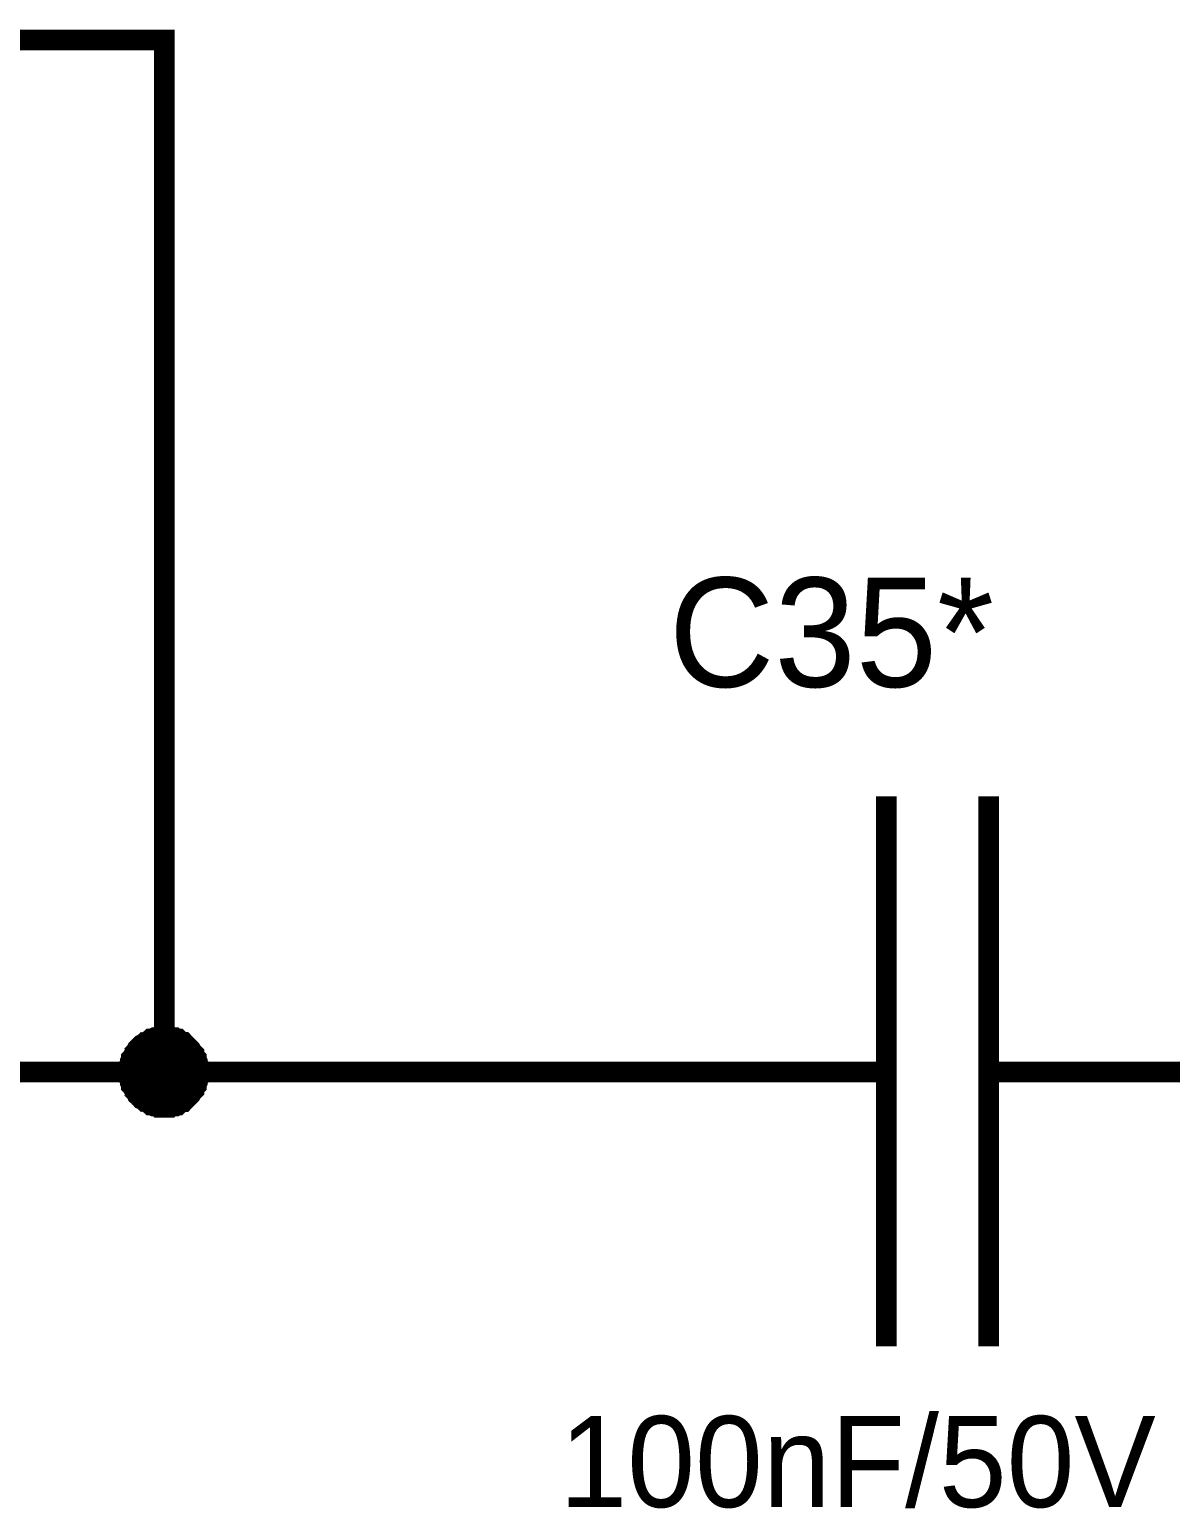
# Model space of a CAD drawing. Header units: millimetres. Extents: x 0 to 420, y 0 to 297.
# Drawn here: x 295.51 to 312.1, y 251.15 to 272.64 of the extents above; entities that cross this region are included whole.
import ezdxf

# ---------------------------------------------------------------- set-up
doc = ezdxf.new("R2010")
doc.units = ezdxf.units.MM
doc.layers.add('Sheet', color=255, linetype='Continuous')

msp = doc.modelspace()

# ---------------------------------------------------------------- linework, layer by layer
at = {"layer": 'Sheet'}
for points, const_width in [([(294.973, 272.493), (297.472, 272.493), (297.472, 257.491), (292.474, 257.491)], 0.3), ([(307.966, 261.498), (307.966, 253.5)], 0.3), ([(309.455, 261.498), (309.455, 253.5)], 0.3), ([(296.959, 257.491), (296.959, 257.524), (296.959, 257.54), (296.959, 257.573), (296.976, 257.59), (296.976, 257.623), (296.976, 257.64), (296.992, 257.673), (296.992, 257.689), (297.009, 257.706), (297.026, 257.739), (297.042, 257.755), (297.042, 257.772), (297.059, 257.789), (297.075, 257.822), (297.092, 257.838), (297.108, 257.855), (297.125, 257.871), (297.141, 257.888), (297.174, 257.904), (297.191, 257.921), (297.208, 257.921), (297.224, 257.938), (297.257, 257.954), (297.274, 257.971), (297.29, 257.971), (297.323, 257.987), (297.34, 257.987), (297.373, 257.987), (297.39, 258.004), (297.423, 258.004), (297.439, 258.004), (297.472, 258.004)], 0.3), ([(296.959, 257.491), (296.959, 257.524), (296.959, 257.54), (296.959, 257.573), (296.976, 257.59), (296.976, 257.623), (296.976, 257.64), (296.992, 257.673), (296.992, 257.689), (297.009, 257.706), (297.026, 257.739), (297.042, 257.755), (297.042, 257.772), (297.059, 257.789), (297.075, 257.822), (297.092, 257.838), (297.108, 257.855), (297.125, 257.871), (297.141, 257.888), (297.174, 257.904), (297.191, 257.921), (297.208, 257.921), (297.224, 257.938), (297.257, 257.954), (297.274, 257.971), (297.29, 257.971), (297.323, 257.987), (297.34, 257.987), (297.373, 257.987), (297.39, 258.004), (297.423, 258.004), (297.439, 258.004), (297.472, 258.004)], 0.3), ([(296.959, 257.491), (296.959, 257.524), (296.959, 257.54), (296.959, 257.573), (296.976, 257.59), (296.976, 257.623), (296.976, 257.64), (296.992, 257.673), (296.992, 257.689), (297.009, 257.706), (297.026, 257.739), (297.042, 257.755), (297.042, 257.772), (297.059, 257.789), (297.075, 257.822), (297.092, 257.838), (297.108, 257.855), (297.125, 257.871), (297.141, 257.888), (297.174, 257.904), (297.191, 257.921), (297.208, 257.921), (297.224, 257.938), (297.257, 257.954), (297.274, 257.971), (297.29, 257.971), (297.323, 257.987), (297.34, 257.987), (297.373, 257.987), (297.39, 258.004), (297.423, 258.004), (297.439, 258.004), (297.472, 258.004)], 0.3), ([(296.959, 257.491), (296.959, 257.524), (296.959, 257.54), (296.959, 257.573), (296.976, 257.59), (296.976, 257.623), (296.976, 257.64), (296.992, 257.673), (296.992, 257.689), (297.009, 257.706), (297.026, 257.739), (297.042, 257.755), (297.042, 257.772), (297.059, 257.789), (297.075, 257.822), (297.092, 257.838), (297.108, 257.855), (297.125, 257.871), (297.141, 257.888), (297.174, 257.904), (297.191, 257.921), (297.208, 257.921), (297.224, 257.938), (297.257, 257.954), (297.274, 257.971), (297.29, 257.971), (297.323, 257.987), (297.34, 257.987), (297.373, 257.987), (297.39, 258.004), (297.423, 258.004), (297.439, 258.004), (297.472, 258.004)], 0.3), ([(296.959, 257.491), (296.959, 257.524), (296.959, 257.54), (296.959, 257.573), (296.976, 257.59), (296.976, 257.623), (296.976, 257.64), (296.992, 257.673), (296.992, 257.689), (297.009, 257.706), (297.026, 257.739), (297.042, 257.755), (297.042, 257.772), (297.059, 257.789), (297.075, 257.822), (297.092, 257.838), (297.108, 257.855), (297.125, 257.871), (297.141, 257.888), (297.174, 257.904), (297.191, 257.921), (297.208, 257.921), (297.224, 257.938), (297.257, 257.954), (297.274, 257.971), (297.29, 257.971), (297.323, 257.987), (297.34, 257.987), (297.373, 257.987), (297.39, 258.004), (297.423, 258.004), (297.439, 258.004), (297.472, 258.004)], 0.0991), ([(296.959, 257.491), (296.959, 257.524), (296.959, 257.54), (296.959, 257.573), (296.976, 257.59), (296.976, 257.623), (296.976, 257.64), (296.992, 257.673), (296.992, 257.689), (297.009, 257.706), (297.026, 257.739), (297.042, 257.755), (297.042, 257.772), (297.059, 257.789), (297.075, 257.822), (297.092, 257.838), (297.108, 257.855), (297.125, 257.871), (297.141, 257.888), (297.174, 257.904), (297.191, 257.921), (297.208, 257.921), (297.224, 257.938), (297.257, 257.954), (297.274, 257.971), (297.29, 257.971), (297.323, 257.987), (297.34, 257.987), (297.373, 257.987), (297.39, 258.004), (297.423, 258.004), (297.439, 258.004), (297.472, 258.004)], 0.0991), ([(296.959, 257.491), (296.959, 257.524), (296.959, 257.54), (296.959, 257.573), (296.976, 257.59), (296.976, 257.623), (296.976, 257.64), (296.992, 257.673), (296.992, 257.689), (297.009, 257.706), (297.026, 257.739), (297.042, 257.755), (297.042, 257.772), (297.059, 257.789), (297.075, 257.822), (297.092, 257.838), (297.108, 257.855), (297.125, 257.871), (297.141, 257.888), (297.174, 257.904), (297.191, 257.921), (297.208, 257.921), (297.224, 257.938), (297.257, 257.954), (297.274, 257.971), (297.29, 257.971), (297.323, 257.987), (297.34, 257.987), (297.373, 257.987), (297.39, 258.004), (297.423, 258.004), (297.439, 258.004), (297.472, 258.004)], 0.0991), ([(296.959, 257.491), (296.959, 257.524), (296.959, 257.54), (296.959, 257.573), (296.976, 257.59), (296.976, 257.623), (296.976, 257.64), (296.992, 257.673), (296.992, 257.689), (297.009, 257.706), (297.026, 257.739), (297.042, 257.755), (297.042, 257.772), (297.059, 257.789), (297.075, 257.822), (297.092, 257.838), (297.108, 257.855), (297.125, 257.871), (297.141, 257.888), (297.174, 257.904), (297.191, 257.921), (297.208, 257.921), (297.224, 257.938), (297.257, 257.954), (297.274, 257.971), (297.29, 257.971), (297.323, 257.987), (297.34, 257.987), (297.373, 257.987), (297.39, 258.004), (297.423, 258.004), (297.439, 258.004), (297.472, 258.004)], 0.0991), ([(297.472, 258.004), (297.472, 258.004)], 0.3), ([(297.472, 258.004), (297.506, 258.004), (297.522, 258.004), (297.555, 258.004), (297.572, 257.987), (297.605, 257.987), (297.621, 257.987), (297.638, 257.971), (297.671, 257.971), (297.688, 257.954), (297.704, 257.938), (297.737, 257.921), (297.754, 257.921), (297.77, 257.904), (297.787, 257.888), (297.803, 257.871), (297.82, 257.855), (297.837, 257.838), (297.853, 257.822), (297.87, 257.789), (297.886, 257.772), (297.903, 257.755), (297.903, 257.739), (297.919, 257.706), (297.936, 257.689), (297.936, 257.673), (297.952, 257.64), (297.952, 257.623), (297.952, 257.59), (297.969, 257.573), (297.969, 257.54), (297.969, 257.524), (297.969, 257.491)], 0.3), ([(297.472, 258.004), (297.472, 258.004)], 0.3), ([(297.472, 258.004), (297.506, 258.004), (297.522, 258.004), (297.555, 258.004), (297.572, 257.987), (297.605, 257.987), (297.621, 257.987), (297.638, 257.971), (297.671, 257.971), (297.688, 257.954), (297.704, 257.938), (297.737, 257.921), (297.754, 257.921), (297.77, 257.904), (297.787, 257.888), (297.803, 257.871), (297.82, 257.855), (297.837, 257.838), (297.853, 257.822), (297.87, 257.789), (297.886, 257.772), (297.903, 257.755), (297.903, 257.739), (297.919, 257.706), (297.936, 257.689), (297.936, 257.673), (297.952, 257.64), (297.952, 257.623), (297.952, 257.59), (297.969, 257.573), (297.969, 257.54), (297.969, 257.524), (297.969, 257.491)], 0.3), ([(297.472, 258.004), (297.472, 258.004)], 0.3), ([(297.472, 258.004), (297.506, 258.004), (297.522, 258.004), (297.555, 258.004), (297.572, 257.987), (297.605, 257.987), (297.621, 257.987), (297.638, 257.971), (297.671, 257.971), (297.688, 257.954), (297.704, 257.938), (297.737, 257.921), (297.754, 257.921), (297.77, 257.904), (297.787, 257.888), (297.803, 257.871), (297.82, 257.855), (297.837, 257.838), (297.853, 257.822), (297.87, 257.789), (297.886, 257.772), (297.903, 257.755), (297.903, 257.739), (297.919, 257.706), (297.936, 257.689), (297.936, 257.673), (297.952, 257.64), (297.952, 257.623), (297.952, 257.59), (297.969, 257.573), (297.969, 257.54), (297.969, 257.524), (297.969, 257.491)], 0.3), ([(297.472, 258.004), (297.472, 258.004)], 0.3), ([(297.472, 258.004), (297.506, 258.004), (297.522, 258.004), (297.555, 258.004), (297.572, 257.987), (297.605, 257.987), (297.621, 257.987), (297.638, 257.971), (297.671, 257.971), (297.688, 257.954), (297.704, 257.938), (297.737, 257.921), (297.754, 257.921), (297.77, 257.904), (297.787, 257.888), (297.803, 257.871), (297.82, 257.855), (297.837, 257.838), (297.853, 257.822), (297.87, 257.789), (297.886, 257.772), (297.903, 257.755), (297.903, 257.739), (297.919, 257.706), (297.936, 257.689), (297.936, 257.673), (297.952, 257.64), (297.952, 257.623), (297.952, 257.59), (297.969, 257.573), (297.969, 257.54), (297.969, 257.524), (297.969, 257.491)], 0.3), ([(297.472, 258.004), (297.472, 258.004)], 0.0991), ([(297.472, 258.004), (297.506, 258.004), (297.522, 258.004), (297.555, 258.004), (297.572, 257.987), (297.605, 257.987), (297.621, 257.987), (297.638, 257.971), (297.671, 257.971), (297.688, 257.954), (297.704, 257.938), (297.737, 257.921), (297.754, 257.921), (297.77, 257.904), (297.787, 257.888), (297.803, 257.871), (297.82, 257.855), (297.837, 257.838), (297.853, 257.822), (297.87, 257.789), (297.886, 257.772), (297.903, 257.755), (297.903, 257.739), (297.919, 257.706), (297.936, 257.689), (297.936, 257.673), (297.952, 257.64), (297.952, 257.623), (297.952, 257.59), (297.969, 257.573), (297.969, 257.54), (297.969, 257.524), (297.969, 257.491)], 0.0991), ([(297.472, 258.004), (297.472, 258.004)], 0.0991), ([(297.472, 258.004), (297.506, 258.004), (297.522, 258.004), (297.555, 258.004), (297.572, 257.987), (297.605, 257.987), (297.621, 257.987), (297.638, 257.971), (297.671, 257.971), (297.688, 257.954), (297.704, 257.938), (297.737, 257.921), (297.754, 257.921), (297.77, 257.904), (297.787, 257.888), (297.803, 257.871), (297.82, 257.855), (297.837, 257.838), (297.853, 257.822), (297.87, 257.789), (297.886, 257.772), (297.903, 257.755), (297.903, 257.739), (297.919, 257.706), (297.936, 257.689), (297.936, 257.673), (297.952, 257.64), (297.952, 257.623), (297.952, 257.59), (297.969, 257.573), (297.969, 257.54), (297.969, 257.524), (297.969, 257.491)], 0.0991), ([(297.472, 258.004), (297.472, 258.004)], 0.0991), ([(297.472, 258.004), (297.506, 258.004), (297.522, 258.004), (297.555, 258.004), (297.572, 257.987), (297.605, 257.987), (297.621, 257.987), (297.638, 257.971), (297.671, 257.971), (297.688, 257.954), (297.704, 257.938), (297.737, 257.921), (297.754, 257.921), (297.77, 257.904), (297.787, 257.888), (297.803, 257.871), (297.82, 257.855), (297.837, 257.838), (297.853, 257.822), (297.87, 257.789), (297.886, 257.772), (297.903, 257.755), (297.903, 257.739), (297.919, 257.706), (297.936, 257.689), (297.936, 257.673), (297.952, 257.64), (297.952, 257.623), (297.952, 257.59), (297.969, 257.573), (297.969, 257.54), (297.969, 257.524), (297.969, 257.491)], 0.0991), ([(297.472, 258.004), (297.472, 258.004)], 0.0991), ([(297.472, 258.004), (297.506, 258.004), (297.522, 258.004), (297.555, 258.004), (297.572, 257.987), (297.605, 257.987), (297.621, 257.987), (297.638, 257.971), (297.671, 257.971), (297.688, 257.954), (297.704, 257.938), (297.737, 257.921), (297.754, 257.921), (297.77, 257.904), (297.787, 257.888), (297.803, 257.871), (297.82, 257.855), (297.837, 257.838), (297.853, 257.822), (297.87, 257.789), (297.886, 257.772), (297.903, 257.755), (297.903, 257.739), (297.919, 257.706), (297.936, 257.689), (297.936, 257.673), (297.952, 257.64), (297.952, 257.623), (297.952, 257.59), (297.969, 257.573), (297.969, 257.54), (297.969, 257.524), (297.969, 257.491)], 0.0991), ([(297.472, 256.977), (297.439, 256.977), (297.423, 256.977), (297.39, 256.977), (297.373, 256.994), (297.34, 256.994), (297.323, 256.994), (297.29, 257.01), (297.274, 257.01), (297.257, 257.027), (297.224, 257.043), (297.208, 257.06), (297.191, 257.06), (297.174, 257.077), (297.141, 257.093), (297.125, 257.11), (297.108, 257.126), (297.092, 257.143), (297.075, 257.159), (297.059, 257.192), (297.042, 257.209), (297.042, 257.226), (297.026, 257.242), (297.009, 257.275), (296.992, 257.292), (296.992, 257.308), (296.976, 257.341), (296.976, 257.358), (296.976, 257.391), (296.959, 257.408), (296.959, 257.441), (296.959, 257.457), (296.959, 257.491)], 0.3), ([(296.959, 257.491), (296.959, 257.491)], 0.3), ([(297.472, 256.977), (297.439, 256.977), (297.423, 256.977), (297.39, 256.977), (297.373, 256.994), (297.34, 256.994), (297.323, 256.994), (297.29, 257.01), (297.274, 257.01), (297.257, 257.027), (297.224, 257.043), (297.208, 257.06), (297.191, 257.06), (297.174, 257.077), (297.141, 257.093), (297.125, 257.11), (297.108, 257.126), (297.092, 257.143), (297.075, 257.159), (297.059, 257.192), (297.042, 257.209), (297.042, 257.226), (297.026, 257.242), (297.009, 257.275), (296.992, 257.292), (296.992, 257.308), (296.976, 257.341), (296.976, 257.358), (296.976, 257.391), (296.959, 257.408), (296.959, 257.441), (296.959, 257.457), (296.959, 257.491)], 0.3), ([(296.959, 257.491), (296.959, 257.491)], 0.3), ([(297.472, 256.977), (297.439, 256.977), (297.423, 256.977), (297.39, 256.977), (297.373, 256.994), (297.34, 256.994), (297.323, 256.994), (297.29, 257.01), (297.274, 257.01), (297.257, 257.027), (297.224, 257.043), (297.208, 257.06), (297.191, 257.06), (297.174, 257.077), (297.141, 257.093), (297.125, 257.11), (297.108, 257.126), (297.092, 257.143), (297.075, 257.159), (297.059, 257.192), (297.042, 257.209), (297.042, 257.226), (297.026, 257.242), (297.009, 257.275), (296.992, 257.292), (296.992, 257.308), (296.976, 257.341), (296.976, 257.358), (296.976, 257.391), (296.959, 257.408), (296.959, 257.441), (296.959, 257.457), (296.959, 257.491)], 0.3), ([(296.959, 257.491), (296.959, 257.491)], 0.3), ([(297.472, 256.977), (297.439, 256.977), (297.423, 256.977), (297.39, 256.977), (297.373, 256.994), (297.34, 256.994), (297.323, 256.994), (297.29, 257.01), (297.274, 257.01), (297.257, 257.027), (297.224, 257.043), (297.208, 257.06), (297.191, 257.06), (297.174, 257.077), (297.141, 257.093), (297.125, 257.11), (297.108, 257.126), (297.092, 257.143), (297.075, 257.159), (297.059, 257.192), (297.042, 257.209), (297.042, 257.226), (297.026, 257.242), (297.009, 257.275), (296.992, 257.292), (296.992, 257.308), (296.976, 257.341), (296.976, 257.358), (296.976, 257.391), (296.959, 257.408), (296.959, 257.441), (296.959, 257.457), (296.959, 257.491)], 0.3), ([(296.959, 257.491), (296.959, 257.491)], 0.3), ([(297.472, 256.977), (297.439, 256.977), (297.423, 256.977), (297.39, 256.977), (297.373, 256.994), (297.34, 256.994), (297.323, 256.994), (297.29, 257.01), (297.274, 257.01), (297.257, 257.027), (297.224, 257.043), (297.208, 257.06), (297.191, 257.06), (297.174, 257.077), (297.141, 257.093), (297.125, 257.11), (297.108, 257.126), (297.092, 257.143), (297.075, 257.159), (297.059, 257.192), (297.042, 257.209), (297.042, 257.226), (297.026, 257.242), (297.009, 257.275), (296.992, 257.292), (296.992, 257.308), (296.976, 257.341), (296.976, 257.358), (296.976, 257.391), (296.959, 257.408), (296.959, 257.441), (296.959, 257.457), (296.959, 257.491)], 0.0991), ([(296.959, 257.491), (296.959, 257.491)], 0.0991), ([(297.472, 256.977), (297.439, 256.977), (297.423, 256.977), (297.39, 256.977), (297.373, 256.994), (297.34, 256.994), (297.323, 256.994), (297.29, 257.01), (297.274, 257.01), (297.257, 257.027), (297.224, 257.043), (297.208, 257.06), (297.191, 257.06), (297.174, 257.077), (297.141, 257.093), (297.125, 257.11), (297.108, 257.126), (297.092, 257.143), (297.075, 257.159), (297.059, 257.192), (297.042, 257.209), (297.042, 257.226), (297.026, 257.242), (297.009, 257.275), (296.992, 257.292), (296.992, 257.308), (296.976, 257.341), (296.976, 257.358), (296.976, 257.391), (296.959, 257.408), (296.959, 257.441), (296.959, 257.457), (296.959, 257.491)], 0.0991), ([(296.959, 257.491), (296.959, 257.491)], 0.0991), ([(297.472, 256.977), (297.439, 256.977), (297.423, 256.977), (297.39, 256.977), (297.373, 256.994), (297.34, 256.994), (297.323, 256.994), (297.29, 257.01), (297.274, 257.01), (297.257, 257.027), (297.224, 257.043), (297.208, 257.06), (297.191, 257.06), (297.174, 257.077), (297.141, 257.093), (297.125, 257.11), (297.108, 257.126), (297.092, 257.143), (297.075, 257.159), (297.059, 257.192), (297.042, 257.209), (297.042, 257.226), (297.026, 257.242), (297.009, 257.275), (296.992, 257.292), (296.992, 257.308), (296.976, 257.341), (296.976, 257.358), (296.976, 257.391), (296.959, 257.408), (296.959, 257.441), (296.959, 257.457), (296.959, 257.491)], 0.0991), ([(296.959, 257.491), (296.959, 257.491)], 0.0991), ([(297.472, 256.977), (297.439, 256.977), (297.423, 256.977), (297.39, 256.977), (297.373, 256.994), (297.34, 256.994), (297.323, 256.994), (297.29, 257.01), (297.274, 257.01), (297.257, 257.027), (297.224, 257.043), (297.208, 257.06), (297.191, 257.06), (297.174, 257.077), (297.141, 257.093), (297.125, 257.11), (297.108, 257.126), (297.092, 257.143), (297.075, 257.159), (297.059, 257.192), (297.042, 257.209), (297.042, 257.226), (297.026, 257.242), (297.009, 257.275), (296.992, 257.292), (296.992, 257.308), (296.976, 257.341), (296.976, 257.358), (296.976, 257.391), (296.959, 257.408), (296.959, 257.441), (296.959, 257.457), (296.959, 257.491)], 0.0991), ([(296.959, 257.491), (296.959, 257.491)], 0.0991), ([(297.969, 257.491), (297.969, 257.457), (297.969, 257.441), (297.969, 257.408), (297.952, 257.391), (297.952, 257.358), (297.952, 257.341), (297.936, 257.308), (297.936, 257.292), (297.919, 257.275), (297.903, 257.242), (297.903, 257.226), (297.886, 257.209), (297.87, 257.192), (297.853, 257.159), (297.837, 257.143), (297.82, 257.126), (297.803, 257.11), (297.787, 257.093), (297.77, 257.077), (297.754, 257.06), (297.737, 257.06), (297.704, 257.043), (297.688, 257.027), (297.671, 257.01), (297.638, 257.01), (297.621, 256.994), (297.605, 256.994), (297.572, 256.994), (297.555, 256.977), (297.522, 256.977), (297.506, 256.977), (297.472, 256.977)], 0.3), ([(297.472, 257.491), (304.97, 257.491)], 0.3), ([(297.969, 257.491), (297.969, 257.457), (297.969, 257.441), (297.969, 257.408), (297.952, 257.391), (297.952, 257.358), (297.952, 257.341), (297.936, 257.308), (297.936, 257.292), (297.919, 257.275), (297.903, 257.242), (297.903, 257.226), (297.886, 257.209), (297.87, 257.192), (297.853, 257.159), (297.837, 257.143), (297.82, 257.126), (297.803, 257.11), (297.787, 257.093), (297.77, 257.077), (297.754, 257.06), (297.737, 257.06), (297.704, 257.043), (297.688, 257.027), (297.671, 257.01), (297.638, 257.01), (297.621, 256.994), (297.605, 256.994), (297.572, 256.994), (297.555, 256.977), (297.522, 256.977), (297.506, 256.977), (297.472, 256.977)], 0.3), ([(297.969, 257.491), (297.969, 257.457), (297.969, 257.441), (297.969, 257.408), (297.952, 257.391), (297.952, 257.358), (297.952, 257.341), (297.936, 257.308), (297.936, 257.292), (297.919, 257.275), (297.903, 257.242), (297.903, 257.226), (297.886, 257.209), (297.87, 257.192), (297.853, 257.159), (297.837, 257.143), (297.82, 257.126), (297.803, 257.11), (297.787, 257.093), (297.77, 257.077), (297.754, 257.06), (297.737, 257.06), (297.704, 257.043), (297.688, 257.027), (297.671, 257.01), (297.638, 257.01), (297.621, 256.994), (297.605, 256.994), (297.572, 256.994), (297.555, 256.977), (297.522, 256.977), (297.506, 256.977), (297.472, 256.977)], 0.3), ([(297.969, 257.491), (297.969, 257.457), (297.969, 257.441), (297.969, 257.408), (297.952, 257.391), (297.952, 257.358), (297.952, 257.341), (297.936, 257.308), (297.936, 257.292), (297.919, 257.275), (297.903, 257.242), (297.903, 257.226), (297.886, 257.209), (297.87, 257.192), (297.853, 257.159), (297.837, 257.143), (297.82, 257.126), (297.803, 257.11), (297.787, 257.093), (297.77, 257.077), (297.754, 257.06), (297.737, 257.06), (297.704, 257.043), (297.688, 257.027), (297.671, 257.01), (297.638, 257.01), (297.621, 256.994), (297.605, 256.994), (297.572, 256.994), (297.555, 256.977), (297.522, 256.977), (297.506, 256.977), (297.472, 256.977)], 0.3), ([(297.969, 257.491), (297.969, 257.457), (297.969, 257.441), (297.969, 257.408), (297.952, 257.391), (297.952, 257.358), (297.952, 257.341), (297.936, 257.308), (297.936, 257.292), (297.919, 257.275), (297.903, 257.242), (297.903, 257.226), (297.886, 257.209), (297.87, 257.192), (297.853, 257.159), (297.837, 257.143), (297.82, 257.126), (297.803, 257.11), (297.787, 257.093), (297.77, 257.077), (297.754, 257.06), (297.737, 257.06), (297.704, 257.043), (297.688, 257.027), (297.671, 257.01), (297.638, 257.01), (297.621, 256.994), (297.605, 256.994), (297.572, 256.994), (297.555, 256.977), (297.522, 256.977), (297.506, 256.977), (297.472, 256.977)], 0.0991), ([(297.969, 257.491), (297.969, 257.457), (297.969, 257.441), (297.969, 257.408), (297.952, 257.391), (297.952, 257.358), (297.952, 257.341), (297.936, 257.308), (297.936, 257.292), (297.919, 257.275), (297.903, 257.242), (297.903, 257.226), (297.886, 257.209), (297.87, 257.192), (297.853, 257.159), (297.837, 257.143), (297.82, 257.126), (297.803, 257.11), (297.787, 257.093), (297.77, 257.077), (297.754, 257.06), (297.737, 257.06), (297.704, 257.043), (297.688, 257.027), (297.671, 257.01), (297.638, 257.01), (297.621, 256.994), (297.605, 256.994), (297.572, 256.994), (297.555, 256.977), (297.522, 256.977), (297.506, 256.977), (297.472, 256.977)], 0.0991), ([(297.969, 257.491), (297.969, 257.457), (297.969, 257.441), (297.969, 257.408), (297.952, 257.391), (297.952, 257.358), (297.952, 257.341), (297.936, 257.308), (297.936, 257.292), (297.919, 257.275), (297.903, 257.242), (297.903, 257.226), (297.886, 257.209), (297.87, 257.192), (297.853, 257.159), (297.837, 257.143), (297.82, 257.126), (297.803, 257.11), (297.787, 257.093), (297.77, 257.077), (297.754, 257.06), (297.737, 257.06), (297.704, 257.043), (297.688, 257.027), (297.671, 257.01), (297.638, 257.01), (297.621, 256.994), (297.605, 256.994), (297.572, 256.994), (297.555, 256.977), (297.522, 256.977), (297.506, 256.977), (297.472, 256.977)], 0.0991), ([(297.969, 257.491), (297.969, 257.457), (297.969, 257.441), (297.969, 257.408), (297.952, 257.391), (297.952, 257.358), (297.952, 257.341), (297.936, 257.308), (297.936, 257.292), (297.919, 257.275), (297.903, 257.242), (297.903, 257.226), (297.886, 257.209), (297.87, 257.192), (297.853, 257.159), (297.837, 257.143), (297.82, 257.126), (297.803, 257.11), (297.787, 257.093), (297.77, 257.077), (297.754, 257.06), (297.737, 257.06), (297.704, 257.043), (297.688, 257.027), (297.671, 257.01), (297.638, 257.01), (297.621, 256.994), (297.605, 256.994), (297.572, 256.994), (297.555, 256.977), (297.522, 256.977), (297.506, 256.977), (297.472, 256.977)], 0.0991), ([(297.969, 257.491), (297.969, 257.491), (297.969, 257.491), (297.969, 257.491), (297.969, 257.491), (297.969, 257.491), (297.969, 257.491), (297.969, 257.491), (297.969, 257.491), (297.969, 257.491), (297.969, 257.491), (297.969, 257.491), (297.969, 257.491), (297.969, 257.491), (297.969, 257.491), (297.969, 257.491), (297.969, 257.491), (297.969, 257.491), (297.969, 257.491), (297.969, 257.491), (297.969, 257.491), (297.969, 257.491), (297.969, 257.491), (297.969, 257.491), (297.969, 257.491), (297.969, 257.491), (297.969, 257.491), (297.969, 257.491), (297.969, 257.491), (297.969, 257.491), (297.969, 257.491), (297.969, 257.491), (297.969, 257.491)], 0.3), ([(297.969, 257.491), (297.969, 257.491)], 0.3), ([(297.969, 257.491), (297.969, 257.491), (297.969, 257.491), (297.969, 257.491), (297.969, 257.491), (297.969, 257.491), (297.969, 257.491), (297.969, 257.491), (297.969, 257.491), (297.969, 257.491), (297.969, 257.491), (297.969, 257.491), (297.969, 257.491), (297.969, 257.491), (297.969, 257.491), (297.969, 257.491), (297.969, 257.491), (297.969, 257.491), (297.969, 257.491), (297.969, 257.491), (297.969, 257.491), (297.969, 257.491), (297.969, 257.491), (297.969, 257.491), (297.969, 257.491), (297.969, 257.491), (297.969, 257.491), (297.969, 257.491), (297.969, 257.491), (297.969, 257.491), (297.969, 257.491), (297.969, 257.491), (297.969, 257.491)], 0.3), ([(297.969, 257.491), (297.969, 257.491)], 0.3), ([(297.969, 257.491), (297.969, 257.491), (297.969, 257.491), (297.969, 257.491), (297.969, 257.491), (297.969, 257.491), (297.969, 257.491), (297.969, 257.491), (297.969, 257.491), (297.969, 257.491), (297.969, 257.491), (297.969, 257.491), (297.969, 257.491), (297.969, 257.491), (297.969, 257.491), (297.969, 257.491), (297.969, 257.491), (297.969, 257.491), (297.969, 257.491), (297.969, 257.491), (297.969, 257.491), (297.969, 257.491), (297.969, 257.491), (297.969, 257.491), (297.969, 257.491), (297.969, 257.491), (297.969, 257.491), (297.969, 257.491), (297.969, 257.491), (297.969, 257.491), (297.969, 257.491), (297.969, 257.491), (297.969, 257.491)], 0.3), ([(297.969, 257.491), (297.969, 257.491)], 0.3), ([(297.969, 257.491), (297.969, 257.491), (297.969, 257.491), (297.969, 257.491), (297.969, 257.491), (297.969, 257.491), (297.969, 257.491), (297.969, 257.491), (297.969, 257.491), (297.969, 257.491), (297.969, 257.491), (297.969, 257.491), (297.969, 257.491), (297.969, 257.491), (297.969, 257.491), (297.969, 257.491), (297.969, 257.491), (297.969, 257.491), (297.969, 257.491), (297.969, 257.491), (297.969, 257.491), (297.969, 257.491), (297.969, 257.491), (297.969, 257.491), (297.969, 257.491), (297.969, 257.491), (297.969, 257.491), (297.969, 257.491), (297.969, 257.491), (297.969, 257.491), (297.969, 257.491), (297.969, 257.491), (297.969, 257.491)], 0.3), ([(297.969, 257.491), (297.969, 257.491)], 0.3), ([(297.969, 257.491), (297.969, 257.491), (297.969, 257.491), (297.969, 257.491), (297.969, 257.491), (297.969, 257.491), (297.969, 257.491), (297.969, 257.491), (297.969, 257.491), (297.969, 257.491), (297.969, 257.491), (297.969, 257.491), (297.969, 257.491), (297.969, 257.491), (297.969, 257.491), (297.969, 257.491), (297.969, 257.491), (297.969, 257.491), (297.969, 257.491), (297.969, 257.491), (297.969, 257.491), (297.969, 257.491), (297.969, 257.491), (297.969, 257.491), (297.969, 257.491), (297.969, 257.491), (297.969, 257.491), (297.969, 257.491), (297.969, 257.491), (297.969, 257.491), (297.969, 257.491), (297.969, 257.491), (297.969, 257.491)], 0.0991), ([(297.969, 257.491), (297.969, 257.491)], 0.0991), ([(297.969, 257.491), (297.969, 257.491), (297.969, 257.491), (297.969, 257.491), (297.969, 257.491), (297.969, 257.491), (297.969, 257.491), (297.969, 257.491), (297.969, 257.491), (297.969, 257.491), (297.969, 257.491), (297.969, 257.491), (297.969, 257.491), (297.969, 257.491), (297.969, 257.491), (297.969, 257.491), (297.969, 257.491), (297.969, 257.491), (297.969, 257.491), (297.969, 257.491), (297.969, 257.491), (297.969, 257.491), (297.969, 257.491), (297.969, 257.491), (297.969, 257.491), (297.969, 257.491), (297.969, 257.491), (297.969, 257.491), (297.969, 257.491), (297.969, 257.491), (297.969, 257.491), (297.969, 257.491), (297.969, 257.491)], 0.0991), ([(297.969, 257.491), (297.969, 257.491)], 0.0991), ([(297.969, 257.491), (297.969, 257.491), (297.969, 257.491), (297.969, 257.491), (297.969, 257.491), (297.969, 257.491), (297.969, 257.491), (297.969, 257.491), (297.969, 257.491), (297.969, 257.491), (297.969, 257.491), (297.969, 257.491), (297.969, 257.491), (297.969, 257.491), (297.969, 257.491), (297.969, 257.491), (297.969, 257.491), (297.969, 257.491), (297.969, 257.491), (297.969, 257.491), (297.969, 257.491), (297.969, 257.491), (297.969, 257.491), (297.969, 257.491), (297.969, 257.491), (297.969, 257.491), (297.969, 257.491), (297.969, 257.491), (297.969, 257.491), (297.969, 257.491), (297.969, 257.491), (297.969, 257.491), (297.969, 257.491)], 0.0991), ([(297.969, 257.491), (297.969, 257.491)], 0.0991), ([(297.969, 257.491), (297.969, 257.491), (297.969, 257.491), (297.969, 257.491), (297.969, 257.491), (297.969, 257.491), (297.969, 257.491), (297.969, 257.491), (297.969, 257.491), (297.969, 257.491), (297.969, 257.491), (297.969, 257.491), (297.969, 257.491), (297.969, 257.491), (297.969, 257.491), (297.969, 257.491), (297.969, 257.491), (297.969, 257.491), (297.969, 257.491), (297.969, 257.491), (297.969, 257.491), (297.969, 257.491), (297.969, 257.491), (297.969, 257.491), (297.969, 257.491), (297.969, 257.491), (297.969, 257.491), (297.969, 257.491), (297.969, 257.491), (297.969, 257.491), (297.969, 257.491), (297.969, 257.491), (297.969, 257.491)], 0.0991), ([(297.969, 257.491), (297.969, 257.491)], 0.0991), ([(307.966, 257.491), (304.97, 257.491)], 0.3), ([(309.455, 257.491), (312.468, 257.491)], 0.3)]:
    msp.add_lwpolyline(points, dxfattribs=dict(at, const_width=const_width))
at = {"layer": 'Sheet', "const_width": 0.508}
msp.add_lwpolyline([(297.246, 257.5, 1), (297.754, 257.5, 1)], format="xyb", close=True, dxfattribs=at)

# ---------------------------------------------------------------- texts
at = {"layer": 'Sheet'}
for s, height, p in [('C35*', 1.5897, (304.805, 263.087)), ('100nF/50V', 1.3247, (303.216, 251.165))]:
    msp.add_text(s, height=height, dxfattribs=at).set_placement(p)

doc.saveas('drawing.dxf')
